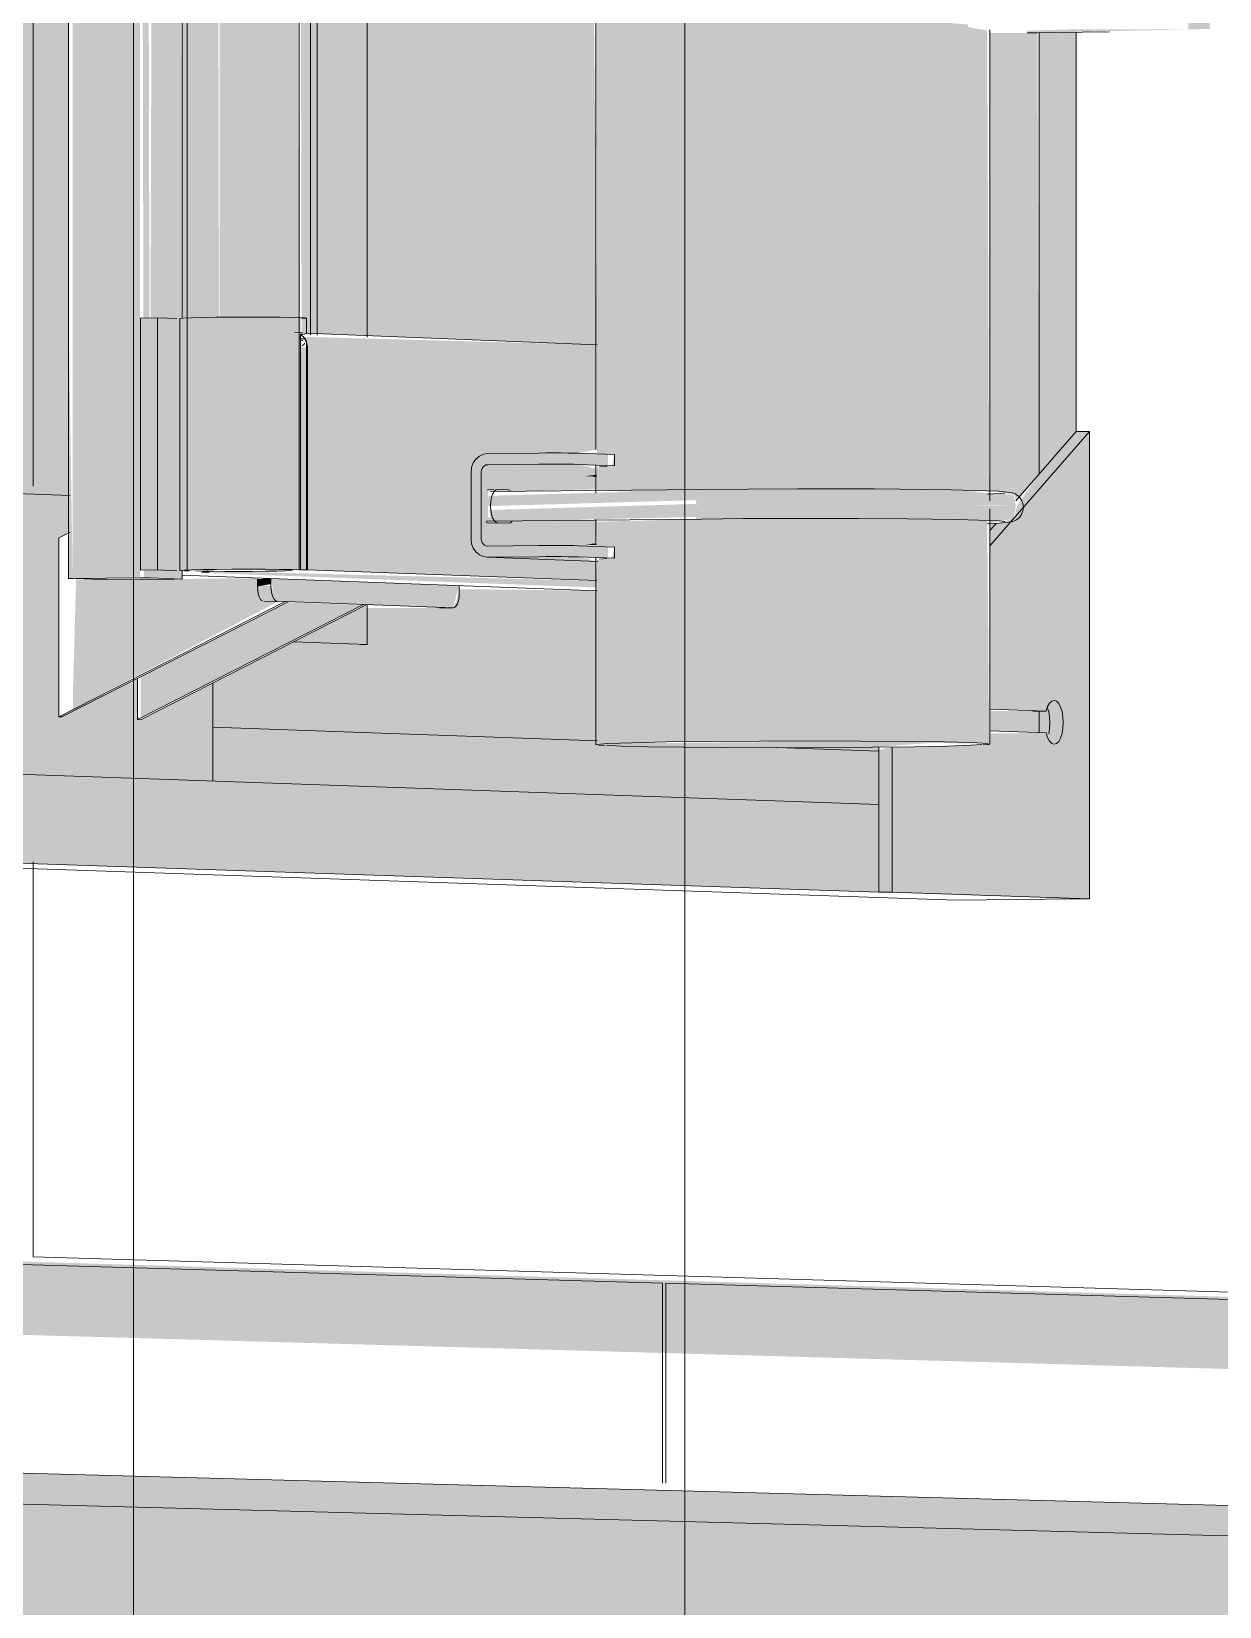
# Model space of a CAD drawing. Header units: inches. Extents: x 31213 to 31218, y -65 to 66.
# Drawn here: x 31217.61597 to 31217.62445, y 66.01495 to 66.02618 of the extents above; entities that cross this region are included whole.
import ezdxf

# ---------------------------------------------------------------- set-up
doc = ezdxf.new("R2010")
doc.units = ezdxf.units.IN
doc.header["$MEASUREMENT"] = 0
for name, color, linetype, lineweight in [('A-GLAZ-CURT', 52, 'Continuous', 9), ('A-WALL-PATT', 111, 'Continuous', 13), ('L-SITE-WALL', 31, 'Continuous', 13), ('Q-SPCQ', 91, 'Continuous', 9), ('S-BEAM', 12, 'Continuous', 9)]:
    doc.layers.add(name, color=color, linetype=linetype, lineweight=lineweight)

# ---------------------------------------------------------------- blocks, each defined once
blk = doc.blocks.new('FP_82-Looking South West')
at = {"layer": 'A-WALL-PATT', "lineweight": 9}
for p, q in [((-31660.22435266124, 66.02781680153095), (-31660.22435266125, 66.02293569244397)), ((-31660.22435266124, 66.02025741689778), (-31660.22435266124, 66.01744069302333)), ((-31660.2198645897, 66.01725461500165), (-31660.2274065286, 66.01747456111117)), ((-31660.2154207366, 66.01717938373056), (-31660.22435266124, 66.01744069302333)), ((-31660.2198645897, 66.01725461500165), (-31660.2198645897, 66.01582800320213)), ((-31660.21539788526, 66.0171243521775), (-31660.2198413912, 66.01725393846263)), ((-31660.21984139122, 66.0158273825994), (-31660.21984139122, 66.01725393846266))]:
    blk.add_line(p, q, dxfattribs=at)
blk = doc.blocks.new('FP_101-Looking South West')
at = {"layer": 'A-WALL-PATT', "lineweight": 9}
for p, q in [((-31660.22363802314, 65.96953679535495), (-31660.2236380231, 66.152185328707)), ((-31660.21970487606, 65.9697380207395), (-31660.21970487606, 66.15118006508997))]:
    blk.add_line(p, q, dxfattribs=at)

msp = doc.modelspace()

# ---------------------------------------------------------------- hatches: boundary and pattern name
at = {"layer": 'Q-SPCQ', "lineweight": 5}
h = msp.add_hatch(color=256, dxfattribs=at)
h.paths.add_polyline_path([(31217.62000493502, 66.02109529127692), (31217.62050286555, 66.02111277647957), (31217.62081279981, 66.02111675849572), (31217.62081279981, 66.03532923623929), (31217.62000493502, 66.03537793538955), (31217.62001487213, 66.02978869252865), (31217.62013277508, 66.02978155799711), (31217.62010563725, 66.0297014234123), (31217.62000493502, 66.02968647802942), (31217.62001457606, 66.02952968187748), (31217.62072542534, 66.02951053148067), (31217.62071386849, 66.02940910888461), (31217.62071234696, 66.02932807316878), (31217.62000493502, 66.02930295527), (31217.62001411822, 66.02912910462513), (31217.62013277508, 66.02912318562633), (31217.62010403303, 66.02904185567363), (31217.62000493502, 66.02902736439641), (31217.62001132546, 66.0266858896025), (31217.62030147839, 66.02670707243692), (31217.6204708441, 66.0267040445866), (31217.62050286555, 66.02665928443075), (31217.62050286555, 66.02656732504327), (31217.62045170285, 66.02650903357303), (31217.62016548609, 66.02649235562896), (31217.62000493502, 66.02647904875383), (31217.6200073024, 66.02316635248413), (31217.62013277508, 66.02316137407601), (31217.62011269135, 66.02308101834338), (31217.62000493502, 66.0230689771543), (31217.62000700462, 66.02290587632068), (31217.62072542534, 66.02288416269107), (31217.62071386849, 66.02278260970358), (31217.62071234696, 66.02270219885251), (31217.62000493502, 66.02268275565456), (31217.6200065484, 66.02250674743598), (31217.62013277508, 66.02250188164787), (31217.62011269135, 66.02242156067649), (31217.62000493502, 66.02240986352129), (31217.62000493502, 66.02130624418969)], flags=0)
h.paths.add_polyline_path([(31217.62030971414, 66.0383755253836), (31217.62011269133, 66.04014778276424), (31217.62000493502, 66.04012683797576), (31217.62002470875, 66.03839421164942), (31217.62025453671, 66.03837913225667)], flags=0)
h.paths.add_polyline_path([(31217.62010962765, 66.04023062708791), (31217.62008472077, 66.04042977294893), (31217.62000493502, 66.04040695542177), (31217.62002681442, 66.04023633717708), (31217.62008472077, 66.04023233683908)], flags=0)
h.paths.add_polyline_path([(31217.62000493502, 66.04063941973412), (31217.6200640186, 66.04065375390412), (31217.62001979655, 66.04079531456101), (31217.62000493502, 66.04078595160875), (31217.62000493502, 66.04064118797345)], flags=0)
h.paths.add_polyline_path([(31217.62003801328, 66.04089516292946), (31217.62000493502, 66.04090670453763), (31217.62002756829, 66.04089589632554)], flags=0)
h.paths.add_polyline_path([(31217.62081279981, 66.04343648495225), (31217.62081279981, 66.05775336845237), (31217.62000493502, 66.05783297787127), (31217.62000493502, 66.05094320874655), (31217.62061026991, 66.04531773712262)], flags=0)
h.paths.add_polyline_path([(31217.62081279981, 66.0609089743033), (31217.62081279981, 66.08017750066543), (31217.62000493502, 66.08028802035295), (31217.62000493502, 66.06720962659891), (31217.62050286555, 66.06720388408019), (31217.62050286555, 66.06711214111282), (31217.62041791096, 66.0670521407405), (31217.62024386253, 66.06702680489263), (31217.62000493502, 66.06698854926834), (31217.62000493502, 66.06099293352821), (31217.62067951414, 66.06092279923729)], flags=0)
h.paths.add_polyline_path([(31217.62081279981, 66.08347528644778), (31217.62081279981, 66.0909604372202), (31217.62008472077, 66.09089541323938), (31217.62000493502, 66.09086796717513), (31217.62000493502, 66.08359035192748), (31217.62077960698, 66.08348000491141)], flags=0)
h = msp.add_hatch(color=256, dxfattribs=at)
h.paths.add_polyline_path([(31217.62209470445, 66.0263975727433), (31217.62223452951, 66.02651017215953), (31217.62212504575, 66.02650404123477)], flags=0)
h.paths.add_polyline_path([(31217.62280386519, 66.02109597389085), (31217.62278909583, 66.02269321272517), (31217.62248364113, 66.02272043771045), (31217.62248828633, 66.02276562149815), (31217.62255286973, 66.02280702370388), (31217.62248862975, 66.02288778371124), (31217.62280386519, 66.02290375797172), (31217.62278909583, 66.02618569639215), (31217.62265193365, 66.02621076431126), (31217.62265193365, 66.02622798364719), (31217.62203440641, 66.02628240725313), (31217.62209059513, 66.02636332656455), (31217.62209059515, 66.0263975216664), (31217.62202234719, 66.02639667337664), (31217.62202234719, 66.026519792713), (31217.62081279981, 66.02650404650339), (31217.62081279981, 66.02111675849572), (31217.62278909583, 66.02110232272116)], flags=0)
h.paths.add_polyline_path([(31217.62161245212, 66.02625949573225), (31217.62161245212, 66.02633874974352), (31217.62197411181, 66.02633875611386), (31217.62197411181, 66.02626396135123), (31217.62176921652, 66.02626143043005)], flags=0)
h.paths.add_polyline_path([(31217.62209470445, 66.02687320468463), (31217.62216161273, 66.02673285873897), (31217.62221178395, 66.02674896619335), (31217.62210189437, 66.02686557511029)], flags=0)
h.paths.add_polyline_path([(31217.6219741118, 66.02692452375948), (31217.62207854726, 66.02693905972973), (31217.62200532218, 66.02699968642021), (31217.62197411181, 66.02699968518333), (31217.6219741118, 66.0269260367912)], flags=0)
h.paths.add_polyline_path([(31217.62081279981, 66.02671593467984), (31217.62202234719, 66.02674076145354), (31217.62202234719, 66.02687228911314), (31217.62188842343, 66.02690069269813), (31217.62161245212, 66.0269245172474), (31217.62161245212, 66.02699919983738), (31217.62250013297, 66.0269796379672), (31217.62265193365, 66.0270038450188), (31217.6226798953, 66.02703290560207), (31217.62280386519, 66.0270491388851), (31217.62278909583, 66.02931639727402), (31217.62248364113, 66.02933150935347), (31217.62250694669, 66.02940338183805), (31217.62255286973, 66.02943267526602), (31217.62250725791, 66.02951408825788), (31217.62280386519, 66.02952686046713), (31217.62278909583, 66.0352106776578), (31217.62081279981, 66.03532923623929), (31217.62081279981, 66.02672567994178)], flags=0)
h.paths.add_polyline_path([(31217.62280386519, 66.03821308765251), (31217.62278909583, 66.04042540402718), (31217.62248364113, 66.04044393167436), (31217.62248364113, 66.04050203008069), (31217.62253831838, 66.04056273430177), (31217.62248364113, 66.04062704707218), (31217.62280386519, 66.04063572959288), (31217.62278909583, 66.05755955850434), (31217.62081279981, 66.05775336845237), (31217.62081279981, 66.04343648495225), (31217.6211631902, 66.04006054090465), (31217.6211631902, 66.0383198016639), (31217.62279271816, 66.0382137694904)], flags=0)
h.paths.add_polyline_path([(31217.62209470445, 66.066984831736), (31217.62224679932, 66.06708637524306), (31217.62211909906, 66.06706874833071), (31217.62210213735, 66.06701040069308)], flags=0)
h.paths.add_polyline_path([(31217.62280386519, 66.06070313960554), (31217.62278909583, 66.06673129080566), (31217.62265193365, 66.06675734268347), (31217.62203440642, 66.06678730652709), (31217.62153009379, 66.0668246613168), (31217.62161245212, 66.06684889954457), (31217.62161245212, 66.06691680351082), (31217.62197411181, 66.06691681969548), (31217.62200532218, 66.0668543998486), (31217.62207854732, 66.06691826264364), (31217.62207854726, 66.06698432213305), (31217.62202234719, 66.06698254955927), (31217.62200532218, 66.0670913680136), (31217.62081279981, 66.06705206983925), (31217.62081279981, 66.0609089743033), (31217.62279747909, 66.06070376012761)], flags=0)
h.paths.add_polyline_path([(31217.62081279981, 66.06726310991694), (31217.62202234719, 66.06732035097889), (31217.62200532218, 66.06744775123552), (31217.62153009379, 66.0674849840571), (31217.62161245212, 66.06750946179305), (31217.62161245212, 66.06757725360468), (31217.62197411181, 66.06757955565602), (31217.62200532218, 66.06750589329278), (31217.62207854726, 66.06752600994524), (31217.62205938228, 66.06757902058679), (31217.62265193365, 66.0675400626537), (31217.6226798953, 66.06758226400517), (31217.62280386519, 66.06758635267883), (31217.62277190369, 66.0799107643117), (31217.62081279981, 66.08017750066543), (31217.62081279981, 66.06727423479717)], flags=0)
h.paths.add_polyline_path([(31217.62213709504, 66.06730494289802), (31217.62221178395, 66.06732813861116), (31217.62211094201, 66.06740089205526), (31217.62213560297, 66.0673104171449)], flags=0)
h.paths.add_polyline_path([(31217.62228362304, 66.06732369264371), (31217.62225717201, 66.06734585281232), (31217.62225856341, 66.06734183154892)], flags=0)
h.paths.add_polyline_path([(31217.62280386519, 66.08319319155856), (31217.62278909583, 66.09089825512117), (31217.62248364113, 66.09094536726201), (31217.62153009379, 66.09097538201455), (31217.62081279981, 66.0909604372202), (31217.62081279981, 66.08347528644778), (31217.62280223992, 66.08319340798946)], flags=0)
h = msp.add_hatch(color=256, dxfattribs=at)
h.paths.add_polyline_path([(31217.61708718108, 66.02233600941209), (31217.61731536855, 66.02234245330209), (31217.61728780533, 66.03554061789227), (31217.61713724507, 66.03554968487221), (31217.61710956193, 66.03434576995555), (31217.61708718108, 66.03434156167607), (31217.61708926529, 66.02412834883789)], flags=0)
h.paths.add_polyline_path([(31217.61731536855, 66.03857027396651), (31217.61731536855, 66.04159133614678), (31217.61708718108, 66.04157934059776), (31217.61710956193, 66.0398453235743), (31217.6171372451, 66.03984583525323), (31217.61715748108, 66.03858058851308), (31217.6173016106, 66.03857117229884)], flags=0)
h = msp.add_hatch(color=256, dxfattribs=at)
h.paths.add_polyline_path([(31217.61788120954, 66.02233621445926), (31217.61786883612, 66.03550575384102), (31217.61731536855, 66.03553895958329), (31217.61731536855, 66.02234245330209), (31217.61787660016, 66.02233812109966)], flags=0)
h.paths.add_polyline_path([(31217.61778927172, 66.0415893824093), (31217.61787660016, 66.03989139022391), (31217.61788120954, 66.03988798534785), (31217.61787660016, 66.0415832715853), (31217.61784524364, 66.04158656652639)], flags=0)
h.paths.add_polyline_path([(31217.61787660016, 66.03853373376636), (31217.61784524363, 66.03984167562315), (31217.61778927172, 66.0415893824093), (31217.61731536855, 66.04159133614678), (31217.61731536855, 66.03857027396651), (31217.61787426236, 66.03853388497001)], flags=0)
h = msp.add_hatch(color=256, dxfattribs=at)
h.paths.add_polyline_path([(31217.61626804822, 66.0222780920465), (31217.61674908994, 66.02228311697715), (31217.61674908994, 66.03557301895728), (31217.61626804822, 66.03560194794039), (31217.61626804822, 66.02426187724541)], flags=0)
h.paths.add_polyline_path([(31217.61674908994, 66.03860723845287), (31217.61674908994, 66.03983470615), (31217.61626804822, 66.03982572326687), (31217.61626804822, 66.03863863494888)], flags=0)
h = msp.add_hatch(color=256, dxfattribs=at)
h.paths.add_polyline_path([(31217.61681973518, 66.02228277632341), (31217.6167897119, 66.03557057860361), (31217.61674908994, 66.03557301895728), (31217.61677616626, 66.02228325530501), (31217.61681226487, 66.0222829774463)], flags=0)
h.paths.add_polyline_path([(31217.61681973518, 66.03860263714255), (31217.6167897119, 66.03983489995093), (31217.61674908994, 66.03983470615), (31217.61677616626, 66.038605472523), (31217.61681921104, 66.03860267117834)], flags=0)
h = msp.add_hatch(color=256, dxfattribs=at)
h.paths.add_polyline_path([(31217.62342360936, 66.01999348642705), (31217.62342360936, 66.02617079486207), (31217.623160192, 66.02616736656917), (31217.623160192, 66.0206275084905), (31217.61078281244, 66.02106099892778), (31217.61075532049, 66.03593186163997), (31217.61050795875, 66.03594664129126), (31217.61050795875, 66.02043212128142), (31217.62298438792, 66.02000840304612)], flags=0)
h.paths.add_polyline_path([(31217.623160192, 66.02704039096793), (31217.62342360936, 66.02705060260651), (31217.62342360935, 66.03517494218322), (31217.623160192, 66.03519068114622), (31217.623160192, 66.02705055197978)], flags=0)
h = msp.add_hatch(color=256, dxfattribs=at)
h.paths.add_polyline_path([(31217.62351868422, 66.01999437474585), (31217.62351868421, 66.02332677053677), (31217.62281002055, 66.02251390759652), (31217.62281002056, 66.02134779697764), (31217.62320922307, 66.02133333618104), (31217.62326627682, 66.02140940597106), (31217.62331285283, 66.0213619449191), (31217.62332989901, 66.02121039464537), (31217.62328332566, 66.02110157382408), (31217.62323333815, 66.02111897775198), (31217.62320922307, 66.02117704800393), (31217.62281002056, 66.02117396593555), (31217.62279539789, 66.02110337915744), (31217.62267940104, 66.02109081852102), (31217.6221112269, 66.02107618214207), (31217.6221112269, 66.02004218394949), (31217.62310570445, 66.0200084030461)], flags=0)
h.paths.add_polyline_path([(31217.61206735444, 66.02038335916906), (31217.61206735444, 66.02208197243311), (31217.6106045331, 66.02383855717382), (31217.61062245585, 66.02043244019707)], flags=0)
h.paths.add_polyline_path([(31217.61206735444, 66.02208197243311), (31217.61186345931, 66.02172099874161), (31217.61187348332, 66.02166431622119)], flags=0)
h.paths.add_polyline_path([(31217.61086790922, 66.02154104562281), (31217.61081934351, 66.02158952432846), (31217.61080156527, 66.02174430595582), (31217.61085013384, 66.02185538133368), (31217.61090224559, 66.02183754765133), (31217.61092737914, 66.0217782363235), (31217.61183925778, 66.02174520423634), (31217.61206735444, 66.02208197243311), (31217.61183925778, 66.02158589871084), (31217.61092737914, 66.02161868880468), (31217.61088568354, 66.02154584566435)], flags=0)
h.paths.add_polyline_path([(31217.62347135036, 66.03421597309195), (31217.62347135036, 66.03517205285378), (31217.62281002055, 66.03521156670459), (31217.62281002055, 66.03503912747868), (31217.62292129275, 66.03490062745865)], flags=0)
h.paths.add_polyline_path([(31217.6106045331, 66.03490645871875), (31217.61149400451, 66.03588768830322), (31217.6106045331, 66.03594083340627)], flags=0)
at = {"layer": 'Q-SPCQ', "lineweight": 5, "transparency": 33554496}
h = msp.add_hatch(color=256, dxfattribs=at)
h.paths.add_polyline_path([(31217.62201674312, 66.02066770657021), (31217.62201674312, 66.0210768083038), (31217.62018269804, 66.02108426560007), (31217.62000933865, 66.02112015776805), (31217.62000933865, 66.022191230657), (31217.61902710966, 66.02220250325291), (31217.6190026455, 66.02211642262193), (31217.61898243769, 66.0220695814142), (31217.61831951479, 66.02206848275304), (31217.61675274632, 66.02127155898731), (31217.61673033147, 66.02129248493064), (31217.61673033147, 66.021565561499), (31217.61616941046, 66.02129240019246), (31217.61616941046, 66.02256892405103), (31217.61623984231, 66.02260480222125), (31217.61623984231, 66.0356044267903), (31217.61149480982, 66.03588794051011), (31217.61078351339, 66.03510326572113), (31217.61080922893, 66.0235938827102), (31217.612068163, 66.02208212746987), (31217.612068163, 66.02101613621214), (31217.62197823502, 66.0206690552419)], flags=0)
h.paths.add_polyline_path([(31217.61086871097, 66.02154119716397), (31217.61091726912, 66.02158618906186), (31217.61092818119, 66.02161884087695), (31217.61186426671, 66.02160850902865), (31217.61192202391, 66.02174536961195), (31217.612068163, 66.02208212746987), (31217.61184006506, 66.02174535696662), (31217.61092818122, 66.0217783895181), (31217.61086871097, 66.02186032601087), (31217.61082014498, 66.02181535262169), (31217.61080236665, 66.02166185320661), (31217.6108546779, 66.02154599237224)], flags=0)
h.paths.add_polyline_path([(31217.61187429079, 66.02166446837458), (31217.61187312465, 66.02177983175048), (31217.612068163, 66.02208212746987), (31217.61188388014, 66.02168512677942)], flags=0)
h.paths.add_polyline_path([(31217.61789725371, 66.02401904685536), (31217.61792333212, 66.02397421136794), (31217.61791722101, 66.02400246878976), (31217.61790080294, 66.02401610004065)], flags=0)
h.paths.add_polyline_path([(31217.62000933865, 66.02394530159371), (31217.61998331809, 66.02648420880305), (31217.61991366981, 66.02648980020359), (31217.61990936364, 66.02651224299136), (31217.61981244791, 66.02652649095143), (31217.61978408307, 66.02659889418835), (31217.61984579242, 66.02666318131129), (31217.62000933865, 66.0266892955332), (31217.62000933865, 66.02894671327088), (31217.61837421307, 66.02895495453325), (31217.61837421307, 66.02979804693094), (31217.61860763529, 66.02981627116546), (31217.6178849632, 66.03094128890375), (31217.6179009318, 66.02401931808963), (31217.61818453913, 66.0240190958125), (31217.6197533937, 66.0239556519123)], flags=0)
h.paths.add_polyline_path([(31217.61705254461, 66.02413546954091), (31217.61709022772, 66.02413861561978), (31217.61707025142, 66.03217371916931), (31217.61705254461, 66.03216451542487), (31217.61705254461, 66.0241359970512)], flags=0)
h.paths.add_polyline_path([(31217.61961228436, 66.0320362773266), (31217.61982991467, 66.03217556957074), (31217.6198062416, 66.03222081613163), (31217.61976322667, 66.03223342841234), (31217.61976322667, 66.0328769055162), (31217.6198338093, 66.03290190416493), (31217.6198062416, 66.03296845586938), (31217.61963741439, 66.03305192351563), (31217.61975715811, 66.03288236102587), (31217.61975306293, 66.0322201531825), (31217.61968709128, 66.03213398528418)], flags=0)
h.paths.add_polyline_path([(31217.61975668811, 66.02979029973577), (31217.62000933865, 66.0298165676858), (31217.62000933865, 66.03201480952067), (31217.61954035395, 66.03204016643862), (31217.61954035395, 66.03308637420804), (31217.62000933865, 66.03308760194862), (31217.61999217793, 66.0345873346706), (31217.61789725371, 66.03470970037544), (31217.6178849632, 66.03113644216333), (31217.61874140037, 66.02980326574462), (31217.61975668811, 66.0297950580092)], flags=0)
h.paths.add_polyline_path([(31217.61709022772, 66.03326459811517), (31217.61706868526, 66.0343262651782), (31217.61705254461, 66.03432077332938), (31217.61707025142, 66.03326571484578)], flags=0)
at = {"layer": 'Q-SPCQ', "lineweight": 5}
h = msp.add_hatch(color=256, dxfattribs=at)
h.paths.add_polyline_path([(31217.623160192, 66.02117883328977), (31217.62315877283, 66.02133518638404), (31217.6228105285, 66.02133336172355), (31217.6228105285, 66.02119148835104)], flags=0)
h.paths.add_polyline_path([(31217.6228105285, 66.02262223448597), (31217.62285514835, 66.02267345615692), (31217.6228105285, 66.02266804972915)], flags=0)
h.paths.add_polyline_path([(31217.62299331224, 66.02283206239692), (31217.623160192, 66.02302363321412), (31217.6231481483, 66.02616736718552), (31217.6228105285, 66.02616738446426), (31217.6228105285, 66.02290487477946), (31217.62298414175, 66.02287773308774)], flags=0)
h.paths.add_polyline_path([(31217.6228105285, 66.02703597189273), (31217.623160192, 66.02705055197978), (31217.623160192, 66.03448336015329), (31217.6228105285, 66.03490074065725), (31217.6228105285, 66.0295283215209), (31217.62298414173, 66.02949938946816), (31217.62299541385, 66.02939206041033), (31217.62298281995, 66.02932990130621), (31217.6228105285, 66.02928808120214), (31217.6228105285, 66.02705057047885)], flags=0)
for points in [[(31217.61704493267, 66.02227434711885), (31217.61703443843, 66.03434461946404), (31217.6168484921, 66.03434157112271), (31217.61681973518, 66.02228277632341), (31217.61703443843, 66.02227473992087)], [(31217.61801173937, 66.0240261213956), (31217.61801173937, 66.02853453822092), (31217.61796397307, 66.02851747716863), (31217.61796397307, 66.02402806558733), (31217.61800385214, 66.02402644242288)], [(31217.62307467439, 66.02616893474544), (31217.62437580354, 66.02619706980781), (31217.62437580354, 66.02702952176115), (31217.62425314324, 66.02702797307353), (31217.62422238146, 66.0261931057113), (31217.62338043073, 66.02619294050943), (31217.62307467439, 66.0261848246342)], [(31217.61623767159, 66.02227723556327), (31217.61626804822, 66.0222780920465), (31217.61623767159, 66.02426188120606)], [(31217.61675214269, 66.0223381777557), (31217.61687244902, 66.02233943757133), (31217.61687244902, 66.0241371674587), (31217.61675214269, 66.02413580626147)], [(31217.61727771481, 66.02232422844125), (31217.61727135834, 66.0223290269472), (31217.61705973796, 66.02233974450435), (31217.61705973796, 66.0241295731095), (31217.61687244902, 66.02412820517445), (31217.61687244902, 66.02233943757133), (31217.61727135834, 66.02232446699199)], [(31217.61704493267, 66.02413446011364), (31217.61704974367, 66.02413722590826), (31217.61704493267, 66.02413584229862)], [(31217.61705960644, 66.02233816450352), (31217.61729285133, 66.0223432990897), (31217.61729285133, 66.02414133972648), (31217.61705960644, 66.02412954670075)], [(31217.62000537043, 66.0238441279649), (31217.62000547847, 66.02394455074115), (31217.61791333763, 66.02400169853694), (31217.61794154434, 66.0239272351362), (31217.61937565442, 66.02386948568167)], [(31217.61958973507, 66.02309382205125), (31217.61975203329, 66.02309427079244), (31217.61975203329, 66.02317345114942), (31217.61958973507, 66.02317300086969)], [(31217.62008462658, 66.02308411003418), (31217.62008462658, 66.02316325555427), (31217.61987170014, 66.0231715860573), (31217.61987170014, 66.02309241207307), (31217.61992219124, 66.0230904434165)], [(31217.62000528934, 66.02300459870779), (31217.62000528752, 66.02301832043337), (31217.6199228674, 66.02300780085628)], [(31217.61726771851, 66.0208340101459), (31217.61724407679, 66.02152150463758), (31217.61675264214, 66.02127154049148), (31217.61673022726, 66.02129246641601), (31217.61671174005, 66.02155613671435), (31217.61616930666, 66.02129238166047), (31217.61616930666, 66.02256890440796), (31217.61623973848, 66.02260478254924), (31217.61623973848, 66.02287064156693), (31217.61571980869, 66.02289059666303), (31217.61565232551, 66.02273512096168), (31217.61565318758, 66.02089055588786), (31217.6172668611, 66.020834040174)], [(31217.61922008523, 66.02289738051626), (31217.61923006195, 66.02291078196357), (31217.61921917007, 66.02290065033583)], [(31217.61922077779, 66.02279405977242), (31217.62071374887, 66.02283725104937), (31217.62074535986, 66.02291069794572), (31217.61923389579, 66.02286817341258), (31217.61922109085, 66.02279965033337)], [(31217.62299376699, 66.02279430918571), (31217.62297731543, 66.02287649442557), (31217.62269765294, 66.0228941149779), (31217.62221360777, 66.02290830924584), (31217.62191719879, 66.02291100022616), (31217.62071821514, 66.02286254746272), (31217.62071222554, 66.02280997812859), (31217.6228739574, 66.0227989447142)], [(31217.61937553129, 66.02268798610584), (31217.62073457835, 66.02271766568273), (31217.62071222554, 66.02280997812859), (31217.61923967706, 66.02276687370454), (31217.61924818134, 66.0227054624654), (31217.6193755278, 66.0226890908342)], [(31217.6228040621, 66.02267015849014), (31217.62297599236, 66.02270700263871), (31217.62299376699, 66.02279430918571), (31217.62183389778, 66.0228139653449), (31217.62071374887, 66.02278258770167), (31217.62073457835, 66.02271766568273), (31217.62280404116, 66.02269277219537)], [(31217.61958973507, 66.0224339985641), (31217.61975203329, 66.02243443448411), (31217.61975203329, 66.02251361484109), (31217.61958973507, 66.02251317738254)], [(31217.62008462658, 66.02242456403322), (31217.62008462658, 66.02250370955332), (31217.61987170014, 66.02251180285523), (31217.61987170014, 66.022432628871), (31217.61992219124, 66.02243071646177)], [(31217.62000528752, 66.02251671626703), (31217.62000528934, 66.02253027708491), (31217.61992286554, 66.02251985050421)], [(31217.62000652959, 66.02221377970811), (31217.62000647683, 66.022261183858), (31217.61738478744, 66.0223284452292), (31217.61718765916, 66.02231953019789), (31217.61992410699, 66.02221687180891)], [(31217.61724081531, 66.02232924248528), (31217.61722794796, 66.02234130894428), (31217.61722794796, 66.0223294354002)], [(31217.61766416777, 66.02232935177709), (31217.61790766733, 66.02234041283293), (31217.61787669685, 66.02233813895438), (31217.61766416777, 66.0223426119822)], [(31217.6162700516, 66.02134367606996), (31217.61772706988, 66.022111301145), (31217.61771913951, 66.02213484600532), (31217.61768225198, 66.02222301615903), (31217.61758624384, 66.02223924998641), (31217.61758624384, 66.02228167328458), (31217.61699857593, 66.02227416855173), (31217.61629257102, 66.02226915759672), (31217.6162700516, 66.02147251780839)], [(31217.61651593359, 66.0222688241691), (31217.61651593359, 66.02228072896088), (31217.6162905918, 66.02227724919341)], [(31217.61758582497, 66.02222193927838), (31217.61768183279, 66.022239168561), (31217.61768183279, 66.02227797445023), (31217.61758582497, 66.02227466036804), (31217.61758582497, 66.02222556444545)], [(31217.61898023447, 66.02206918310024), (31217.6190231124, 66.02222770800826), (31217.61768183279, 66.02227797445023), (31217.6176993288, 66.02218116879406), (31217.61772669986, 66.02211582275315)], [(31217.61676976186, 66.02129246474863), (31217.61833406999, 66.02208870996608), (31217.61779724407, 66.02210880941482), (31217.61675171213, 66.02157648166504), (31217.61675171213, 66.02129246550987)], [(31217.62128368129, 66.02107201932951), (31217.621972515, 66.02107534373457), (31217.621972515, 66.02111905557048), (31217.62008504544, 66.0211017185891), (31217.62017842771, 66.02108353523819), (31217.62116436397, 66.02107226864797)], [(31217.621972515, 66.02107534373457), (31217.6224843897, 66.02111338580518), (31217.621972515, 66.02111727759646)], [(31217.6221112269, 66.02066422453254), (31217.6221112269, 66.02107790250189), (31217.62201598741, 66.02105452347574), (31217.62201598741, 66.0206675817331)]]:
    msp.add_hatch(color=256, dxfattribs=at).paths.add_polyline_path(points, flags=0)
h = msp.add_hatch(color=256, dxfattribs=at)
h.paths.add_polyline_path([(31217.62201690476, 66.0206677332743), (31217.62201690476, 66.02104823505564), (31217.61726797983, 66.02121761922346), (31217.61726797983, 66.02083405538123), (31217.62156902532, 66.02068341940523)], flags=0)
h.paths.add_polyline_path([(31217.61555662747, 66.02089399225837), (31217.61555662747, 66.02127865956406), (31217.61206831431, 66.02140308036039), (31217.61206831432, 66.02101616382407), (31217.61500144978, 66.02091343630678)], flags=0)
h.paths.add_polyline_path([(31217.6183684506, 66.02180742817269), (31217.61835847409, 66.02208824747856), (31217.61784422989, 66.02182668140514), (31217.61799167275, 66.02182126622115)], flags=0)
h.paths.add_polyline_path([(31217.61555662747, 66.02191069895704), (31217.61555662747, 66.0227341285466), (31217.61555662747, 66.02275341814773), (31217.61442091168, 66.02279673426878), (31217.61442091166, 66.02870699870883), (31217.61623999801, 66.02861963152132), (31217.61623999801, 66.0294613853896), (31217.61405944018, 66.0295691935865), (31217.61405944018, 66.02196568666425), (31217.61500144978, 66.02193108915755)], flags=0)
h.paths.add_polyline_path([(31217.6183684506, 66.02401169610202), (31217.6183684506, 66.02935615330937), (31217.61788512057, 66.02935441055384), (31217.61788512059, 66.02854061947531), (31217.61801173937, 66.02851747447937), (31217.61801173937, 66.0240261213956), (31217.61828516108, 66.02401506430647)], flags=0)
h.paths.add_polyline_path([(31217.61709038428, 66.02857878911738), (31217.61709038428, 66.02941934173852), (31217.61705270117, 66.02939111491305), (31217.61705270113, 66.02858059896622)], flags=0)
h = msp.add_hatch(color=256, dxfattribs=at)
h.paths.add_polyline_path([(31217.61793580653, 66.02233685173319), (31217.61792568561, 66.02233918358371), (31217.61792568426, 66.02233868738419)], flags=0)
h.paths.add_polyline_path([(31217.61789339293, 66.0223403950958), (31217.617935802, 66.02234091629009), (31217.61790550464, 66.02393665014768), (31217.61789339293, 66.02392669533928), (31217.6178933929, 66.02413820203837), (31217.61729285133, 66.02414133972648), (31217.61729285133, 66.0223432990897), (31217.61782995976, 66.02234210954163)], flags=0)
h = msp.add_hatch(color=256, dxfattribs=at)
h.paths.add_polyline_path([(31217.61789339293, 66.0223403950958), (31217.61794154434, 66.02234089910509), (31217.61794154434, 66.0239272351362), (31217.61789339293, 66.02392669533928), (31217.61789339293, 66.02319816599659)], flags=0)
h.paths.add_polyline_path([(31217.61763843495, 66.0239767075166), (31217.61784524367, 66.02397903104865), (31217.61784524367, 66.02403190653055), (31217.61763843495, 66.02401492537851)], flags=0)
h = msp.add_hatch(color=256, dxfattribs=at)
h.paths.add_polyline_path([(31217.61922913648, 66.02243023455384), (31217.61922913648, 66.02250940008753), (31217.61975272628, 66.02251330252666), (31217.61975272628, 66.02243456103923), (31217.61937565442, 66.02243180167945)], flags=0)
h.paths.add_polyline_path([(31217.61922913648, 66.02308994733484), (31217.61922913648, 66.02316911286853), (31217.61975272628, 66.02316919959956), (31217.61975272628, 66.02309440106981), (31217.61937565442, 66.0230915605524)], flags=0)
h.paths.add_polyline_path([(31217.62000537043, 66.0222633018015), (31217.62000237554, 66.02240098207953), (31217.61987245707, 66.02243711537864), (31217.61987245707, 66.02251194143348), (31217.62000537043, 66.02251196282553), (31217.62000537043, 66.02269482115587), (31217.61922913648, 66.02271482865878), (31217.61922913648, 66.02289746039165), (31217.62000537043, 66.02291403677454), (31217.62000237554, 66.02305983449365), (31217.61987245706, 66.02309502750695), (31217.61987245706, 66.02317172869706), (31217.62000537043, 66.02319850607144), (31217.62000537043, 66.0238441279649), (31217.61794154434, 66.0239272351362), (31217.61794154434, 66.02234089910509), (31217.61992294841, 66.02226640076644)], flags=0)
h = msp.add_hatch(color=256, dxfattribs=at)
h.paths.add_polyline_path([(31217.62281002055, 66.02251390759652), (31217.6229791435, 66.02270789775467), (31217.6228500834, 66.0226679842827), (31217.62281012925, 66.02262216274994)], flags=0)
h.paths.add_polyline_path([(31217.62298346411, 66.02271285364989), (31217.6231600831, 66.02291544201867), (31217.623160192, 66.02302363321412), (31217.62300041573, 66.02279551114316), (31217.62299631318, 66.02277550695388)], flags=0)
h.paths.add_polyline_path([(31217.62342350025, 66.02321759109708), (31217.62351868421, 66.02332677053677), (31217.62342360936, 66.02332573416486)], flags=0)
h = msp.add_hatch(color=256, dxfattribs=at)
h.paths.add_polyline_path([(31217.61922900201, 66.02243020990021), (31217.61958973507, 66.0224339985641), (31217.61958973507, 66.02251317738254), (31217.61922900199, 66.02250937534693)], flags=0)
h.paths.add_polyline_path([(31217.61922900201, 66.02308992195609), (31217.61958973507, 66.02309382205125), (31217.61958973507, 66.02317300086969), (31217.61922900199, 66.02316908740279)], flags=0)
h = msp.add_hatch(color=256, dxfattribs=at)
h.paths.add_polyline_path([(31217.61918091346, 66.02256164428195), (31217.6192290558, 66.02276255781152), (31217.61918091346, 66.02276254997561)], flags=0)
h.paths.add_polyline_path([(31217.61918091346, 66.02256164428195), (31217.61937557363, 66.02267294404717), (31217.61929849472, 66.02267589230894)], flags=0)
h.paths.add_polyline_path([(31217.62000528933, 66.02253027708498), (31217.62000528933, 66.02269480621044), (31217.61937557363, 66.02266857549975), (31217.61918091346, 66.02256164428195), (31217.61992286738, 66.02253341320983)], flags=0)
h.paths.add_polyline_path([(31217.61918091346, 66.02303662626686), (31217.61939628508, 66.02289927120471), (31217.62000528933, 66.02293582570148), (31217.62000528933, 66.02300459870784), (31217.6192290558, 66.02303475590513)], flags=0)
h.paths.add_polyline_path([(31217.61918091346, 66.02303662626686), (31217.61929849472, 66.02291333620744), (31217.61937557363, 66.02291113437354), (31217.6192290558, 66.02300559027914)], flags=0)
h.paths.add_polyline_path([(31217.6192290558, 66.02283730471176), (31217.6192290558, 66.02286462308685), (31217.61918091346, 66.02303662626686), (31217.61918091346, 66.0228372968501)], flags=0)
at = {"layer": 'S-BEAM', "lineweight": 5}
msp.add_hatch(color=256, dxfattribs=at).paths.add_polyline_path([(31217.63298273051, 66.01640195970867), (31217.63298273051, 66.01690949583937), (31217.61293375106, 66.01749486648114), (31217.61289899727, 66.0169707447847), (31217.6327817399, 66.01640765189991)], flags=0)
h = msp.add_hatch(color=256, dxfattribs=at)
h.paths.add_polyline_path([(31217.90630204142, 66.00804277259941), (31217.90629831891, 66.00815516973839), (31217.89110975016, 66.00856017600505), (31217.89110921796, 66.00844231369283), (31217.90623691276, 66.00804448535415)], flags=0)
h.paths.add_polyline_path([(31217.80397943584, 66.01073365397411), (31217.80397996292, 66.01088350945096), (31217.77615575997, 66.0116254474655), (31217.77615524794, 66.0114653748728), (31217.80389625466, 66.01073584147392)], flags=0)
h.paths.add_polyline_path([(31217.65480689174, 66.01465659571473), (31217.65480726184, 66.01486122977657), (31217.60111966562, 66.01629282041718), (31217.60111939784, 66.0160684702127), (31217.65470074987, 66.01465938703564)], flags=0)
h = msp.add_hatch(color=256, dxfattribs=at)
h.paths.add_polyline_path([(31217.90644190432, 66.00746676233311), (31217.90644190432, 66.0080390944826), (31217.90640413977, 66.0080400876152), (31217.90640413977, 66.00746768476101)], flags=0)
h.paths.add_polyline_path([(31217.90630204142, 66.00747017859152), (31217.90630204142, 66.00804277259941), (31217.89110921794, 66.0084423136928), (31217.89110921796, 66.00784127491252), (31217.90444808836, 66.0075154628112)], flags=0)
h.paths.add_polyline_path([(31217.8042612727, 66.00996260232921), (31217.8042612727, 66.01072624222442), (31217.80411650735, 66.01073004926535), (31217.80411650735, 66.00996613833316)], flags=0)
h.paths.add_polyline_path([(31217.80397943584, 66.0099694864097), (31217.80397943584, 66.01073365397411), (31217.77615524794, 66.0114653748728), (31217.77615524794, 66.0106491134568), (31217.80340831661, 66.00998343643273)], flags=0)
h.paths.add_polyline_path([(31217.65480689174, 66.0136131397698), (31217.65480689174, 66.01465659571473), (31217.60111939784, 66.0160684702127), (31217.60111939784, 66.01492449782678), (31217.65434135749, 66.01362451079922)], flags=0)

# ---------------------------------------------------------------- linework, layer by layer
at = {"layer": 'Q-SPCQ'}
for p, q in [((31217.61623741596, 66.02227713996663), (31217.61623741597, 66.03560377265205)), ((31217.61708553759, 66.02233534119566), (31217.61708553761, 66.03555275751417)), ((31217.61788252778, 66.0355048837722), (31217.61788252779, 66.02233682312992)), ((31217.61704987621, 66.0343387194096), (31217.61704987622, 66.02413491210245)), ((31217.61836845062, 66.02399817156156), (31217.61836845062, 66.02895499096005)), ((31217.61836845062, 66.02399817156156), (31217.61836845062, 66.02895499096005)), ((31217.61796397312, 66.0285338996534), (31217.61796397312, 66.02401613656858)), ((31217.61796397312, 66.02401613656858), (31217.61796397312, 66.0285338996534)), ((31217.61801173941, 66.0285345382209), (31217.61801173941, 66.02401400377761)), ((31217.61801173941, 66.0285345382209), (31217.61801173941, 66.02401400377761)), ((31217.61999912611, 66.02319837157181), (31217.61999912609, 66.02653814480128)), ((31217.6228092947, 66.02618970084117), (31217.62280929469, 66.02283273156513)), ((31217.62307467441, 66.0261689347454), (31217.6236615279, 66.02617611270838)), ((31217.62314140812, 66.02616597010277), (31217.62307467441, 66.0261689347454)), ((31217.623160192, 66.02617131066347), (31217.623160192, 66.0230236332141)), ((31217.62342360936, 66.02332573416479), (31217.62342360937, 66.02617459151979)), ((31217.61675214271, 66.02413580626144), (31217.61687244903, 66.0241371674587)), ((31217.61675214271, 66.02233817775567), (31217.61675214271, 66.02413580626144)), ((31217.61687244903, 66.0241371674587), (31217.6170109682, 66.02413155066597)), ((31217.61687244903, 66.0241371674587), (31217.61687244903, 66.02233943757132)), ((31217.61703239745, 66.02233524101506), (31217.61703239747, 66.02413263319144)), ((31217.61790767741, 66.02413369235704), (31217.6179027631, 66.02413588978325)), ((31217.6179356529, 66.02413444787385), (31217.61793565292, 66.02402768090352)), ((31217.6178495821, 66.02403179729049), (31217.61790615173, 66.02402950971765)), ((31217.61789339292, 66.02401828042657), (31217.61789339292, 66.02392669533928)), ((31217.61789508592, 66.02402895901305), (31217.61790785698, 66.02402937456648)), ((31217.61790785698, 66.02402937456648), (31217.61790373908, 66.02402732483382)), ((31217.61793542338, 66.02402832602498), (31217.62000852348, 66.02394449356514)), ((31217.61789339292, 66.02392669533928), (31217.61789339292, 66.02234039509581)), ((31217.61792963864, 66.02398625830754), (31217.61789435033, 66.02398768279194)), ((31217.61790785698, 66.02397650465545), (31217.61789508958, 66.02397411864783)), ((31217.61790922514, 66.02397581846763), (31217.61790785698, 66.02397650465545)), ((31217.61793565292, 66.02397469697829), (31217.61793565295, 66.02233692054035)), ((31217.61794154435, 66.02234089910505), (31217.61794154435, 66.02392723513617)), ((31217.62351868421, 66.02332677053674), (31217.62281002057, 66.02251390759662)), ((31217.62299312145, 66.0228320278427), (31217.62342360937, 66.0233257341648)), ((31217.62342360937, 66.0233257341648), (31217.62351868421, 66.02332677053674)), ((31217.62351868421, 66.01999437474579), (31217.62351868421, 66.02332677053674)), ((31217.61958973506, 66.0231730008697), (31217.61922900199, 66.02316908740282)), ((31217.61987170014, 66.0231715860573), (31217.62013276504, 66.02316137219084)), ((31217.62013276504, 66.02308223310588), (31217.62013276504, 66.02316137219084)), ((31217.61910878474, 66.02303584822342), (31217.61910878474, 66.02256088228069)), ((31217.61918091346, 66.02256164428199), (31217.61918091346, 66.02303662626684)), ((31217.61922900199, 66.02308992195607), (31217.61958973506, 66.02309382205121)), ((31217.62013276504, 66.02308223310588), (31217.61987170014, 66.02309241207303)), ((31217.61999912608, 66.02288634740654), (31217.61999912611, 66.02308528781289)), ((31217.6200020328, 66.02306899401782), (31217.61999952648, 66.02307058833905)), ((31217.62002454543, 66.0230756841819), (31217.62007926689, 66.02307963492805)), ((31217.61624942431, 66.02287026982015), (31217.61571980871, 66.02289059666299)), ((31217.6192263763, 66.0229125624815), (31217.61922529564, 66.02291256794189)), ((31217.61927117069, 66.02291083142956), (31217.6192263763, 66.0229125624815)), ((31217.61924718671, 66.02289766657688), (31217.62075588846, 66.02291384207724)), ((31217.6192984947, 66.02291333620747), (31217.6193768563, 66.02291030749979)), ((31217.6193768563, 66.02291030749979), (31217.61938989236, 66.02290575892137)), ((31217.62280929469, 66.0227744948366), (31217.62280929469, 66.02109815043089)), ((31217.61921333505, 66.02267967065426), (31217.6192263763, 66.02267512660087)), ((31217.62075775904, 66.02270262880106), (31217.61921659334, 66.02268625756325)), ((31217.6192263763, 66.02267512660087), (31217.61929857542, 66.02267236542205)), ((31217.6193768563, 66.02267289498685), (31217.6192984947, 66.02267589230894)), ((31217.61999912608, 66.02253415143672), (31217.6199991261, 66.02269879654668)), ((31217.62281012924, 66.02262216275003), (31217.62285479992, 66.02267339343338)), ((31217.6162491987, 66.02260962932702), (31217.61616930669, 66.02256890440799)), ((31217.61616930669, 66.02256890440799), (31217.61616930669, 66.02129238166046)), ((31217.62001332124, 66.02240035745167), (31217.61922344493, 66.02243023905154)), ((31217.61922900199, 66.0225093753469), (31217.61958973506, 66.02251317738249)), ((31217.61958973506, 66.02243399856405), (31217.61922900199, 66.02243020990021)), ((31217.61987170014, 66.02251180285519), (31217.62013276504, 66.02250187981636)), ((31217.62013276504, 66.02242274073144), (31217.61987170014, 66.02243262887096)), ((31217.62013276504, 66.02242274073144), (31217.62013276504, 66.02250187981636)), ((31217.61687244903, 66.02233943757132), (31217.61675214271, 66.02233817775567)), ((31217.6170109682, 66.02233423911575), (31217.61687244903, 66.02233943757132)), ((31217.61704987623, 66.02233279541554), (31217.61704987621, 66.02227393132662)), ((31217.61709920791, 66.02233208222536), (31217.61706570413, 66.02233396922492)), ((31217.61718757325, 66.02232328532496), (31217.61724093883, 66.02232384366842)), ((31217.61789339292, 66.02234039509581), (31217.61794154435, 66.02234089910505)), ((31217.6200067092, 66.02226325146515), (31217.61794154435, 66.02234089910505)), ((31217.61999912609, 66.02109305834449), (31217.61999912609, 66.02242570816102)), ((31217.6200020328, 66.02240987990304), (31217.61999952648, 66.02241142867224)), ((31217.62002454543, 66.02241637891959), (31217.62007754525, 66.0224201227315)), ((31217.61674908995, 66.02228311697715), (31217.61626804823, 66.02227809204649)), ((31217.61651593355, 66.02226882416923), (31217.61629059179, 66.02227724919344)), ((31217.616996831, 66.02227384491947), (31217.61651593355, 66.02226882416923)), ((31217.61704493267, 66.022274347119), (31217.61681973519, 66.02228277632352)), ((31217.62000817293, 66.0221906967179), (31217.61704536601, 66.02230173182093)), ((31217.61758582494, 66.02222193927847), (31217.61758582494, 66.02227466036808)), ((31217.61768183277, 66.02227566248573), (31217.61768183277, 66.02222293902423)), ((31217.61902490575, 66.02217272971824), (31217.61902490575, 66.0222253340592)), ((31217.61616930669, 66.02129238166046), (31217.61778263486, 66.02211380962012)), ((31217.61780504812, 66.02211297569824), (31217.61619176379, 66.02129157932193)), ((31217.61673022721, 66.02127234132048), (31217.61834245973, 66.0220929804234)), ((31217.61836483079, 66.02209214807165), (31217.61675264207, 66.0212715404915)), ((31217.61772680561, 66.0221112527839), (31217.61763069727, 66.0221148279013)), ((31217.61772669986, 66.02211582275312), (31217.61898023445, 66.0220691831002)), ((31217.61836845062, 66.02180742817272), (31217.61836845062, 66.02209246082779)), ((31217.61836845062, 66.02180742817272), (31217.61836845062, 66.02209246082779)), ((31217.61888530122, 66.0220681882986), (31217.61888437804, 66.02206819243992)), ((31217.61898104034, 66.02206915307313), (31217.61888518419, 66.02206816241652)), ((31217.61784422991, 66.02182668140526), (31217.61836845062, 66.02180742817272)), ((31217.61784422991, 66.02182668140526), (31217.61836845062, 66.02180742817272)), ((31217.61836845062, 66.02180742817272), (31217.61832070503, 66.02180694044259)), ((31217.61832070503, 66.02180694044259), (31217.61836845062, 66.02180742817272)), ((31217.61673022721, 66.0215655427469), (31217.61673022721, 66.02127234132048)), ((31217.6172677185, 66.02083401014603), (31217.6172677185, 66.02153352979464)), ((31217.62281002053, 66.02134779697776), (31217.62320922302, 66.02133333618114)), ((31217.62320922302, 66.02133333618114), (31217.62311411195, 66.02133238787609)), ((31217.623160192, 66.02133513464238), (31217.623160192, 66.02117883328972)), ((31217.61616930669, 66.02129238166046), (31217.61619176379, 66.02129157932193)), ((31217.61673022721, 66.02127234132048), (31217.61675264207, 66.0212715404915)), ((31217.62000952551, 66.02111983405462), (31217.61726797988, 66.02121761922342)), ((31217.62000952551, 66.02111983405462), (31217.61726797988, 66.02121761922342)), ((31217.62320922302, 66.02117704800398), (31217.62281002056, 66.02119140286065)), ((31217.62002053687, 66.02108894667617), (31217.62006150545, 66.0210860648394)), ((31217.62201598744, 66.02066758173298), (31217.61206745563, 66.02101600713029)), ((31217.62201690481, 66.02104823505559), (31217.62128883916, 66.02107420362525)), ((31217.62201690481, 66.02104823505559), (31217.62128883916, 66.02107420362525)), ((31217.62201598749, 66.02004129137747), (31217.62201598749, 66.02107668099556)), ((31217.62211122696, 66.0210779025019), (31217.62211122696, 66.02004218394944)), ((31217.62256831569, 66.01998549510847), (31217.60963918412, 66.02042377554847)), ((31217.61206745564, 66.02037915842939), (31217.62201598745, 66.02004129137747)), ((31217.62211122696, 66.02004218394944), (31217.62201598749, 66.02004129137747)), ((31217.62211122696, 66.02004218394944), (31217.62351868421, 66.01999437474579)), ((31217.62256831569, 66.01998549510847), (31217.62342360936, 66.01999348642697)), ((31217.62351868421, 66.01999437474579), (31217.62342360937, 66.01999348642697))]:
    msp.add_line(p, q, dxfattribs=at)
for points in [[(31217.6170326205, 66.02413267236508, 0), (31217.61703424635, 66.02413344865425, 0), (31217.61705960644, 66.02413579194285, 0), (31217.61711391146, 66.02413798450861, 0), (31217.61719346643, 66.02413987681146, 0), (31217.61729285131, 66.02414133972651, 0)], [(31217.61729285131, 66.02414133972651, 0), (31217.61740529049, 66.02414227338797, 0), (31217.61752311465, 66.02414261404132, 0), (31217.61763828582, 66.02414233842137, 0), (31217.61774294691, 66.02414146535183, 0), (31217.61782995972, 66.02414005445151, 0), (31217.61789339292, 66.02413820203842, 0), (31217.61792892637, 66.02413603452206, 0), (31217.61793414529, 66.02413369974201, 0), (31217.61790870248, 66.02413135685961, 0)], [(31217.61793520498, 66.02402826866464, 0), (31217.6179330884, 66.02402563620873, 0), (31217.61791907913, 66.024020175373, 0), (31217.61789339292, 66.02401828042657, 0)], [(31217.61794154435, 66.02392723513617, 0), (31217.61793826283, 66.02395456990554, 0), (31217.617928642, 66.02397996804369, 0), (31217.61791333762, 66.02400169853695, 0), (31217.61789339292, 66.02401828042657, 0)], [(31217.61790550461, 66.0239366501477, 0), (31217.61791567418, 66.02394628586799, 0), (31217.61792385668, 66.02395528042302, 0)], [(31217.619229002, 66.02316908740279, 0), (31217.61919788618, 66.02316425407498, 0), (31217.61916889167, 66.0231507588531, 0), (31217.61914399415, 66.02312952168296, 0), (31217.61912489, 66.02310198993848, 0), (31217.6191128808, 66.02307003975943, 0), (31217.61910878473, 66.02303584822343, 0)], [(31217.61958973506, 66.0231730008697, 0), (31217.61964259051, 66.02317342182864, 0), (31217.61969794808, 66.02317357541428, 0), (31217.61975203332, 66.02317345114946, 0), (31217.61980115858, 66.02317305751127, 0), (31217.61984197481, 66.02317242135109, 0), (31217.61987170014, 66.0231715860573, 0)], [(31217.61918091345, 66.02303662626683, 0), (31217.619182552, 66.02305030332803, 0), (31217.61918735599, 66.02306308372906, 0), (31217.61919499803, 66.02307409655066, 0), (31217.61920495745, 66.0230825913037, 0), (31217.61921655557, 66.02308798906944, 0), (31217.619229002, 66.02308992195607, 0)], [(31217.61987170014, 66.02309241207303, 0), (31217.61984197481, 66.02309324451272, 0), (31217.61980115858, 66.02309387849925, 0), (31217.61975203332, 66.02309427079244, 0), (31217.61969794808, 66.02309439463265, 0), (31217.61964259051, 66.0230942415718, 0), (31217.61958973506, 66.02309382205121, 0)], [(31217.6192984947, 66.02267589230894, 0), (31217.61928545459, 66.02268043653262, 0), (31217.61927330263, 66.02269276230336, 0), (31217.6192628671, 66.02271203000322, 0), (31217.61925485942, 66.02273692669725, 0), (31217.61924982546, 66.02276575557356, 0), (31217.61924810844, 66.02279655161702, 0), (31217.61924982546, 66.02282721562182, 0), (31217.61925485942, 66.02285565738498, 0), (31217.6192628671, 66.02287993828419, 0), (31217.61927330263, 66.02289840348962, 0), (31217.61928545459, 66.02290979477138, 0), (31217.6192984947, 66.02291333620747, 0)], [(31217.62304792976, 66.02278647600153, 0), (31217.62304455206, 66.02281291829897, 0), (31217.6230347149, 66.02283754193192, 0), (31217.62301926766, 66.02285872597795, 0), (31217.62300979414, 66.02286766091348, 0), (31217.62299949354, 66.02287526743945, 0), (31217.62298870444, 66.02288145115982, 0), (31217.62297773825, 66.02288624124533, 0), (31217.62296659531, 66.02288984709143, 0), (31217.62287420958, 66.02290034924415, 0), (31217.62269974433, 66.02290700341064, 0), (31217.62253313623, 66.02291072991531, 0), (31217.62235334589, 66.02291349812778, 0), (31217.62198161424, 66.02291682748483, 0), (31217.62167505519, 66.02291789453452, 0), (31217.62143814044, 66.02291787616345, 0), (31217.62108175035, 66.0229165395069, 0), (31217.62075588851, 66.02291384208021, 0)], [(31217.62291498385, 66.02288706748327, 0), (31217.62291314828, 66.02288674702748, 0), (31217.62288514222, 66.02288410164033, 0), (31217.62278924435, 66.02287921603339, 0)], [(31217.62304792976, 66.02278647600153, 0), (31217.62304455856, 66.02276001635967, 0), (31217.62303472731, 66.02273534558367, 0), (31217.62301928465, 66.02271408557196, 0), (31217.62300981458, 66.02270510418882, 0), (31217.62299951803, 66.02269744568868, 0), (31217.62298873617, 66.0226912067192, 0), (31217.62297778696, 66.02268636181269, 0), (31217.6229666818, 66.02268270644974, 0), (31217.62287528229, 66.02267205960607, 0), (31217.62278926558, 66.02266823825734, 0)], [(31217.61940203955, 66.02268783467736, 0), (31217.61938989236, 66.02267644108697, 0), (31217.6193768563, 66.02267289498685, 0)], [(31217.62291499672, 66.02268542786187, 0), (31217.62291315843, 66.02268528036147, 0), (31217.62287823958, 66.02268857749871, 0), (31217.62272617509, 66.02269498971742, 0), (31217.62257389846, 66.02269870598266, 0), (31217.62239631381, 66.02270168016894, 0), (31217.62221901575, 66.02270376002271, 0), (31217.62186821275, 66.02270611377543, 0), (31217.62158677407, 66.0227067059933, 0), (31217.62137189256, 66.02270648581897, 0), (31217.62105113479, 66.02270509920035, 0), (31217.62075775901, 66.02270262879819, 0)], [(31217.61910878473, 66.0225608822807, 0), (31217.6191128808, 66.02252677820147, 0), (31217.61912489, 66.02249508443467, 0), (31217.61914399415, 66.02246796058918, 0), (31217.61916889167, 66.02244725501436, 0), (31217.61919788618, 66.02243437886382, 0), (31217.61922359529, 66.02243030299229, 0)], [(31217.619229002, 66.02250937534689, 0), (31217.61921655557, 66.02251104248555, 0), (31217.61920495745, 66.02251619261644, 0), (31217.61919499803, 66.0225244747227, 0), (31217.61918735599, 66.02253532437601, 0), (31217.619182552, 66.02254800220578, 0), (31217.61918091345, 66.02256164428196, 0)], [(31217.61958973506, 66.02251317738249, 0), (31217.61964259051, 66.02251358635513, 0), (31217.61969794808, 66.0225137355676, 0), (31217.61975203332, 66.02251361484107, 0), (31217.61980115858, 66.02251323241127, 0), (31217.61984197481, 66.02251261436498, 0), (31217.61987170014, 66.02251180285519, 0)], [(31217.61987170014, 66.02243262887096, 0), (31217.61984197481, 66.02243343752667, 0), (31217.61980115858, 66.0224340533993, 0), (31217.61975203332, 66.0224344344841, 0), (31217.61969794808, 66.02243455478602, 0), (31217.61964259051, 66.02243440609833, 0), (31217.61958973506, 66.02243399856405, 0)], [(31217.61729285131, 66.02234329908971, 0), (31217.61719346643, 66.02234194513221, 0), (31217.61711391146, 66.02234019376756, 0), (31217.61705960644, 66.02233816450352, 0), (31217.61703424635, 66.02233599574245, 0), (31217.61703262055, 66.02233527727104, 0)], [(31217.61764167697, 66.02233019657312, 0), (31217.61754912977, 66.02232948582717, 0), (31217.61745216257, 66.02232922653127, 0), (31217.61735737788, 66.02232943632461, 0), (31217.61727122941, 66.02233010093549, 0), (31217.61719958412, 66.02233117514733, 0), (31217.61714732351, 66.02233258585956, 0)], [(31217.61789339292, 66.02234039509581, 0), (31217.61782995972, 66.02234210954167, 0), (31217.61774294691, 66.0223434153585, 0), (31217.61763828582, 66.02234422340204, 0), (31217.61752311465, 66.02234447849389, 0), (31217.61740529049, 66.02234416321231, 0), (31217.61729285131, 66.02234329908971, 0)], [(31217.61783379478, 66.02233442186821, 0), (31217.61778902999, 66.02233275154617, 0), (31217.61772350184, 66.02233131041261, 0), (31217.61764167697, 66.02233019657312, 0)], [(31217.61626804823, 66.02227809204649, 0), (31217.61625636903, 66.02227793330164, 0), (31217.61624702228, 66.02227772793745, 0), (31217.61624064497, 66.02227748995136, 0), (31217.61623767156, 66.02227723556338, 0), (31217.61623748329, 66.02227715192508, 0)], [(31217.61681973519, 66.02228277632352, 0), (31217.61681226487, 66.02228297744642, 0), (31217.61680202444, 66.02228313061448, 0), (31217.61678971186, 66.02228322538741, 0), (31217.61677616623, 66.02228325530513, 0), (31217.61676231084, 66.02228321832816, 0), (31217.61674908995, 66.02228311697715, 0)], [(31217.61704974367, 66.02227385854533, 0), (31217.61704911992, 66.02227411192773, 0), (31217.61704493267, 66.022274347119, 0)], [(31217.61761908413, 66.02211885255156, 0), (31217.61760826195, 66.02212978850905, 0), (31217.61759896844, 66.02214689079291, 0), (31217.6175918371, 66.02216899401093, 0), (31217.61758735406, 66.02219459175267, 0), (31217.61758582494, 66.02222193927847, 0)], [(31217.61768183277, 66.02222293902423, 0), (31217.61768336171, 66.02219559026551, 0), (31217.61768784422, 66.02216999136463, 0), (31217.61769497473, 66.02214788714026, 0), (31217.61770426716, 66.02213078407144, 0), (31217.61771508808, 66.02211984760386, 0), (31217.61772669986, 66.02211582275312, 0)], [(31217.61898023445, 66.0220691831002, 0), (31217.61899179688, 66.02207233800152, 0), (31217.61900257097, 66.02208244785847, 0), (31217.61901182252, 66.02209882340689, 0), (31217.61901892137, 66.02212034856784, 0), (31217.61902338375, 66.02214555653715, 0), (31217.61902490575, 66.02217272971824, 0)], [(31217.62320922302, 66.02133333618114, 0), (31217.62321969343, 66.0213653246652, 0), (31217.62323333818, 66.02138966573092, 0), (31217.62324922698, 66.02140470082202, 0), (31217.62326627683, 66.02140940597108, 0), (31217.62328332567, 66.02140346140702, 0), (31217.62329921181, 66.0213872731114, 0), (31217.62331285284, 66.02136194491911, 0), (31217.62332331956, 66.02132920312525, 0), (31217.62332989902, 66.02129127878165, 0), (31217.62333214309, 66.02125075572062, 0), (31217.62332989902, 66.02121039464538, 0), (31217.62332331956, 66.0211729452269, 0), (31217.62331285284, 66.02114095895185, 0), (31217.62329921181, 66.02111661541124, 0), (31217.62328332567, 66.0211015738241, 0), (31217.62326627683, 66.02109685989853, 0), (31217.62324922698, 66.02110279575761, 0), (31217.62323333818, 66.02111897775197, 0), (31217.62321969343, 66.021144303735, 0), (31217.62320922302, 66.02117704800398, 0)], [(31217.62322822184, 66.02117200423386, 0), (31217.62323480208, 66.02120945199849, 0), (31217.62323704642, 66.02124981128355, 0), (31217.62323480208, 66.02129033254005, 0), (31217.62322822185, 66.0213282551876, 0), (31217.6232177539, 66.02136099550945, 0)], [(31217.62081279981, 66.02111675849574, 0), (31217.62050286549, 66.02111277647958, 0), (31217.62025453673, 66.0211076271925, 0), (31217.62008472074, 66.02110166296912, 0), (31217.62000493504, 66.02109529127696, 0), (31217.61999958161, 66.02109312077889, 0)], [(31217.62197251499, 66.0210753437346, 0), (31217.62163595353, 66.02107290788138, 0), (31217.62128368133, 66.0210720193295, 0), (31217.62093962826, 66.0210727382423, 0), (31217.62062716717, 66.02107501594362, 0), (31217.62036754083, 66.02107869815094, 0), (31217.62017842769, 66.02108353523822, 0), (31217.6200727413, 66.02108919889744, 0)], [(31217.62276154109, 66.02109177924736, 0), (31217.62280386523, 66.0210959738908, 0), (31217.62278909581, 66.02110232272118, 0), (31217.6226798953, 66.02110821904249, 0), (31217.62248364114, 66.02111325995642, 0), (31217.62221367951, 66.0211171004922, 0), (31217.6218884234, 66.02111947750237, 0), (31217.62153009379, 66.02112022797789, 0), (31217.62116319017, 66.02111930043078, 0), (31217.62081279981, 66.02111675849574, 0)], [(31217.62275105352, 66.02109596101087, 0), (31217.62267352394, 66.0210898330026, 0), (31217.62250959494, 66.02108410345427, 0), (31217.62227048894, 66.02107916188223, 0), (31217.62197251499, 66.0210753437346, 0)]]:
    msp.add_polyline3d(points, dxfattribs=at)
at = {"layer": 'S-BEAM'}
for p, q in [((31217.60111966562, 66.01629282041722), (31217.65480726182, 66.01486122977659)), ((31217.60111939783, 66.01606847021276), (31217.65480689175, 66.01465659571474))]:
    msp.add_line(p, q, dxfattribs=at)

# ---------------------------------------------------------------- block references
at = {"layer": 'A-GLAZ-CURT'}
msp.add_blockref('FP_101-Looking South West', (62877.84033885061, 0), dxfattribs=at)
at = {"layer": 'L-SITE-WALL', "lineweight": 9}
msp.add_blockref('FP_82-Looking South West', (62877.84033885061, 0), dxfattribs=at)

doc.saveas('drawing.dxf')
